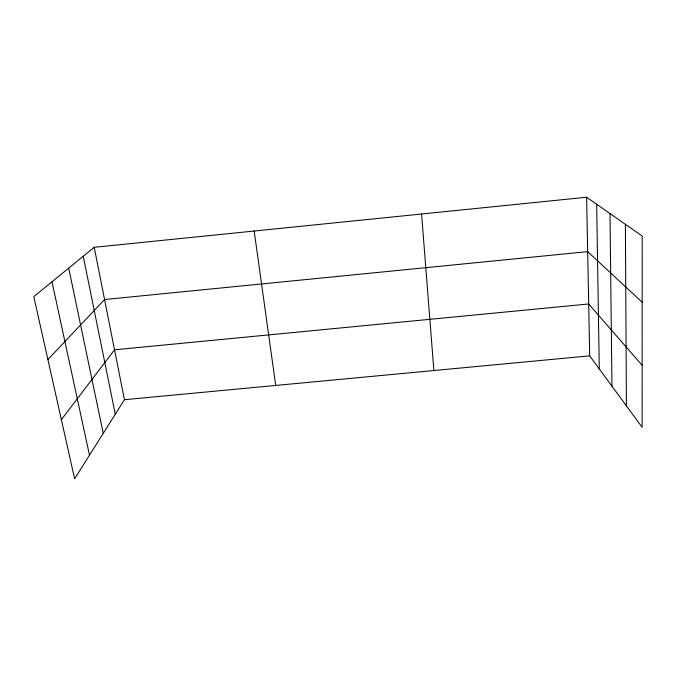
<?xml version="1.0" encoding="UTF-8"?>
<svg xmlns="http://www.w3.org/2000/svg" width="676" height="676" viewBox="0 0 676 676"><rect width="100%" height="100%" fill="white"/><g stroke="black" fill="none" stroke-linecap="round" stroke-linejoin="round"><path stroke-width="1.01" d="M94.209 247.298L124.426 399.702L74.622 478.769L33.8 296.654L94.209 247.298L586.624 197.231L642.2 236.051L642.124 427.308L589.7 355.855L586.624 197.231M61.372 419.661L114.531 349.813L588.695 303.972L642.149 365.319M47.903 359.581L104.569 299.527L587.672 251.633L642.175 302.231M124.426 399.702L589.7 355.855M51.993 281.782L89.486 455.168M68.707 268.135L103.242 433.333M83.241 256.263L115.283 414.211M254.176 231.031L275.707 385.447M421.579 214.013L433.882 370.541M596.671 204.245L599.282 368.91M610.014 213.574L611.941 386.165M625.393 224.314L626.424 405.904"/></g></svg>
